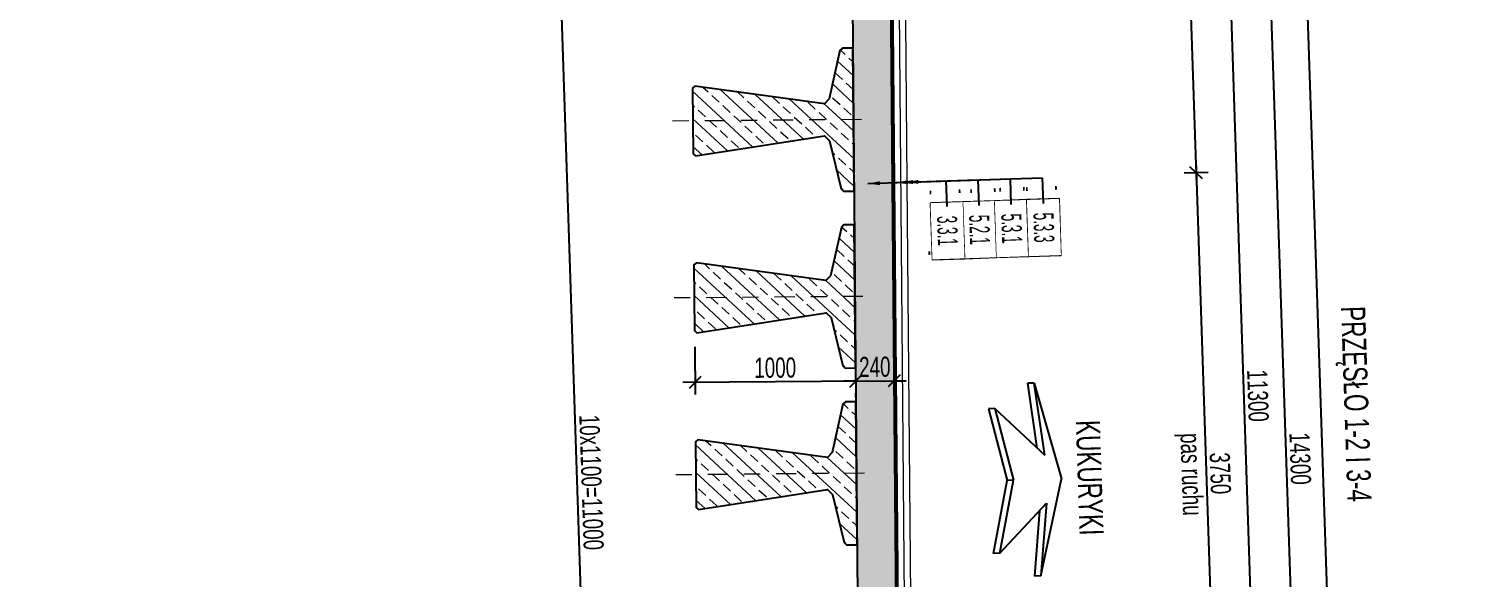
# Model space of a CAD drawing. Header units: metres. Extents: x 8395712 to 9795150, y 4166577 to 5794892.
# Drawn here: x 8418349.62 to 8418358.64, y 5772428.68 to 5772432.09 of the extents above; entities that cross this region are included whole.
import ezdxf
from ezdxf.enums import TextEntityAlignment as Align

# ---------------------------------------------------------------- set-up
doc = ezdxf.new("R2010")
doc.units = ezdxf.units.M
doc.set_wipeout_variables(frame=1)
doc.header["$PDMODE"] = 35
doc.header["$PDSIZE"] = 0.002
doc.linetypes.add('CENTER', pattern=[2, 1.25, -0.25, 0.25, -0.25])
doc.linetypes.add('HIDDEN', pattern=[0.375, 0.25, -0.125])
for name, color, linetype in [('00RysOpi-T', 2, 'Continuous'), ('AII_M_izolacja', 8, 'Continuous'), ('AII_M_konstrukcja beton', 3, 'Continuous'), ('AII_M_opis', 1, 'Continuous'), ('AII_M_opisy do legendy', 2, 'Continuous'), ('AII_M_osie główne', 8, 'CENTER')]:
    doc.layers.add(name, color=color, linetype=linetype)
for name, color, linetype, lineweight in [('AII_M_konstrukcja', 1, 'Continuous', 25), ('AII_M_kreskowanie', 8, 'Continuous', 0), ('AII_M_nawierzchnia', 9, 'Continuous', 18), ('AII_M_opisy wymiary', 1, 'Continuous', 25), ('AII_M_wymiary', 1, 'Continuous', 25)]:
    doc.layers.add(name, color=color, linetype=linetype, lineweight=lineweight)
doc.styles.add('AII_norm.', font='CDMSIMPL.shx', dxfattribs={"width": 0.75, "bigfont": 'CDMBIGPL.shx'})
doc.styles.add('CDMSTYLE', font='CDMSIMPL.shx', dxfattribs={"width": 0.7, "bigfont": 'CDMBIGPL.shx'})
doc.dimstyles.new('CDM-ME100MM$7', dxfattribs={"dimscale": 0.1, "dimtxt": 2.5, "dimasz": 1.5, "dimexe": 1.5, "dimexo": 1, "dimgap": 0.5, "dimtad": 1, "dimdec": 0, "dimlfac": 1000, "dimrnd": 1, "dimzin": 9, "dimtxsty": 'CDMSTYLE', "dimblk": 'OBLIQUE', "dimcen": 2.5, "dimdle": 1.5, "dimclrd": 9, "dimclre": 9, "dimclrt": 1, "dimadec": 1, "dimazin": 2, "dimtfac": 1, "dimtdec": 0, "dimtix": 1, "dimtmove": 2, "dimatfit": 3, "dimfxl": 1, "dimtvp": 1, "dimtolj": 1, "dimtzin": 0, "dimlwd": 25, "dimlwe": 25, "dimarcsym": 0})
doc.dimstyles.new('CDM-ME50MM', dxfattribs={"dimscale": 0.05, "dimtxt": 2.5, "dimasz": 1.5, "dimexe": 1.5, "dimexo": 5, "dimgap": 0.5, "dimtad": 1, "dimdec": 0, "dimlfac": 1000, "dimrnd": 1, "dimzin": 9, "dimtxsty": 'CDMSTYLE', "dimblk": 'OBLIQUE', "dimcen": 2.5, "dimdle": 1.5, "dimclrd": 9, "dimclre": 9, "dimadec": 1, "dimazin": 2, "dimtfac": 1, "dimtdec": 1, "dimtix": 1, "dimtmove": 2, "dimatfit": 3, "dimldrblk": 'DOT', "dimfxl": 1, "dimtvp": 1, "dimtolj": 1, "dimtzin": 0, "dimlwd": 25, "dimlwe": 25, "dimarcsym": 0})
doc.dimstyles.new('CDM-ME50MM$7', dxfattribs={"dimscale": 0.05, "dimtxt": 2.5, "dimasz": 1.5, "dimexe": 1.5, "dimexo": 5, "dimgap": 0.5, "dimtad": 1, "dimdec": 0, "dimlfac": 1000, "dimrnd": 1, "dimzin": 9, "dimtxsty": 'CDMSTYLE', "dimblk": 'OBLIQUE', "dimcen": 2.5, "dimdle": 1.5, "dimclrd": 9, "dimclre": 9, "dimadec": 1, "dimazin": 2, "dimtfac": 1, "dimtdec": 1, "dimtix": 1, "dimtmove": 2, "dimatfit": 3, "dimfxl": 1, "dimtvp": 1, "dimtolj": 1, "dimtzin": 0, "dimlwd": 25, "dimlwe": 25, "dimarcsym": 0})

# ---------------------------------------------------------------- blocks, each defined once
blk = doc.blocks.new('Kierunek_do')
at = {"layer": 'AII_M_opis', "color": 0}
for p, q in [((-0.6, -0.15), (0, 0)), ((0.6, -0.15), (0, 0)), ((-0.15, -0.1), (-0.6, -0.15)), ((-0.195, -0.145), (-0.6, -0.19)), ((-0.6, -0.15), (-0.6, -0.19)), ((-0.45, -0.4), (-0.15, -0.1)), ((0.45, -0.4), (0.15, -0.1)), ((0.15, -0.1), (0.6, -0.15)), ((0.195, -0.145), (0.6, -0.19)), ((0.6, -0.15), (0.6, -0.19)), ((-0.45, -0.4), (0, -0.3)), ((-0.45, -0.44), (0, -0.34)), ((0.45, -0.4), (0, -0.3)), ((0, -0.3), (0, -0.34)), ((0.45, -0.44), (0, -0.34)), ((-0.45, -0.4), (-0.45, -0.44)), ((0.45, -0.4), (0.45, -0.44))]:
    blk.add_line(p, q, dxfattribs=at)
at = {"layer": 'AII_M_opis', "color": 2, "lineweight": 25, "style": 'AII_norm.', "width": 0.7, "flags": 4}
blk.add_attdef('KIERUNEK', text='', height=0.15, rotation=360, dxfattribs=at).set_placement((0, 0.175), align=Align.MIDDLE_CENTER)
blk = doc.blocks.new('_OBLIQUE')
at = {"color": 0, "linetype": 'ByBlock'}
blk.add_line((-0.5, -0.5), (0.5, 0.5), dxfattribs=at)
blk = doc.blocks.new('*D294')
at = {"layer": 'AII_M_wymiary', "color": 9, "lineweight": 25, "transparency": 16777216}
for p, q in [((8418356.686, 5772434.9459), (8418356.8359, 5772434.951)), ((8418356.7585, 5772435.0234), (8418356.8892, 5772431.1256)), ((8418356.8117, 5772431.198), (8418356.9616, 5772431.2031))]:
    blk.add_line(p, q, dxfattribs=at)
at = {"layer": 'Defpoints', "color": 0, "lineweight": 25, "transparency": 16777216}
for p in [(8418356.5861, 5772434.9426), (8418356.7118, 5772431.1947), (8418356.8867, 5772431.2005)]:
    blk.add_point(p, dxfattribs=at)
at = {"layer": 'AII_M_wymiary', "color": 9, "lineweight": 25, "transparency": 16777216, "xscale": 0.07500000000000001, "yscale": 0.07500000000000001, "zscale": 0.07500000000000001}
for p, rotation in [((8418356.761, 5772434.9484), 91.92062242750899), ((8418356.8867, 5772431.2005), 271.920622427509)]:
    blk.add_blockref('_OBLIQUE', p, dxfattribs=dict(at, rotation=rotation))
at = {"layer": 'AII_M_wymiary', "color": 0, "transparency": 16777216, "char_height": 0.125, "attachment_point": 5, "rotation": 271.92062, "style": 'CDMSTYLE'}
for s, insert in [('\\A1;pas ruchu', (8418356.7156, 5772433.0709)), ('\\A1;3750', (8418356.9113, 5772433.0774))]:
    blk.add_mtext(s, dxfattribs=dict(at, insert=insert))
blk = doc.blocks.new('_DOT')
at = {"color": 0, "linetype": 'ByBlock'}
blk.add_line((-0.5, 0), (-1, 0), dxfattribs=at)
at = {"color": 0, "linetype": 'ByBlock', "const_width": 0.5}
blk.add_lwpolyline([(-0.25, 0, 1), (0.25, 0, 1)], format="xyb", close=True, dxfattribs=at)
blk = doc.blocks.new('*D295')
at = {"layer": 'AII_M_wymiary', "color": 9, "lineweight": 25, "transparency": 16777216}
for p, q in [((8418356.8842, 5772431.2755), (8418357.0149, 5772427.3777)), ((8418356.8117, 5772431.198), (8418356.9616, 5772431.2031)), ((8418356.9374, 5772427.4501), (8418357.0873, 5772427.4552))]:
    blk.add_line(p, q, dxfattribs=at)
at = {"layer": 'Defpoints', "color": 0, "lineweight": 25, "transparency": 16777216}
for p in [(8418356.7118, 5772431.1947), (8418356.8374, 5772427.4468), (8418357.0124, 5772427.4527)]:
    blk.add_point(p, dxfattribs=at)
at = {"layer": 'AII_M_wymiary', "color": 9, "lineweight": 25, "transparency": 16777216, "xscale": 0.07500000000000001, "yscale": 0.07500000000000001, "zscale": 0.07500000000000001}
for p, rotation in [((8418356.8867, 5772431.2005), 91.92062242750899), ((8418357.0124, 5772427.4527), 271.920622427509)]:
    blk.add_blockref('_OBLIQUE', p, dxfattribs=dict(at, rotation=rotation))
at = {"layer": 'AII_M_wymiary', "color": 0, "transparency": 16777216, "char_height": 0.125, "attachment_point": 5, "rotation": 271.92062, "style": 'CDMSTYLE'}
for s, insert in [('\\A1;pas ruchu', (8418356.8412, 5772429.323)), ('\\A1;3750', (8418357.037, 5772429.3295))]:
    blk.add_mtext(s, dxfattribs=dict(at, insert=insert))
blk = doc.blocks.new('*D280')
at = {"layer": 'AII_M_wymiary', "color": 9, "lineweight": 25, "transparency": 16777216}
for p, q in [((8418356.9916, 5772435.5315), (8418357.3753, 5772424.0879)), ((8418355.1914, 5772435.3961), (8418357.069, 5772435.4591)), ((8418355.3192, 5772424.094), (8418357.4478, 5772424.1654))]:
    blk.add_line(p, q, dxfattribs=at)
at = {"layer": 'Defpoints', "color": 0, "lineweight": 25, "transparency": 16777216}
for p in [(8418355.0914, 5772435.3927), (8418357.3728, 5772424.1629), (8418355.2193, 5772424.0907)]:
    blk.add_point(p, dxfattribs=at)
at = {"layer": 'AII_M_wymiary', "color": 9, "lineweight": 25, "transparency": 16777216, "xscale": 0.07500000000000001, "yscale": 0.07500000000000001, "zscale": 0.07500000000000001}
for p, rotation in [((8418356.9941, 5772435.4565), 91.92062242750899), ((8418357.3728, 5772424.1629), 271.920622427509)]:
    blk.add_blockref('_OBLIQUE', p, dxfattribs=dict(at, rotation=rotation))
at = {"layer": 'AII_M_wymiary', "color": 0, "transparency": 16777216, "insert": (8418357.2709, 5772429.8126), "char_height": 0.125, "attachment_point": 5, "rotation": 271.92062, "style": 'CDMSTYLE'}
blk.add_mtext('\\A1;11300', dxfattribs=at)
blk = doc.blocks.new('*D282')
at = {"layer": 'AII_M_wymiary', "color": 9, "lineweight": 25, "transparency": 16777216}
for p, q in [((8418355.2488, 5772436.4986), (8418357.282, 5772436.5668)), ((8418357.2046, 5772436.6393), (8418357.6889, 5772422.1974)), ((8418355.5092, 5772422.1993), (8418357.7613, 5772422.2748))]:
    blk.add_line(p, q, dxfattribs=at)
at = {"layer": 'Defpoints', "color": 0, "lineweight": 25, "transparency": 16777216}
for p in [(8418355.1489, 5772436.4953), (8418357.6863, 5772422.2723), (8418355.4093, 5772422.196)]:
    blk.add_point(p, dxfattribs=at)
at = {"layer": 'AII_M_wymiary', "color": 9, "lineweight": 25, "transparency": 16777216, "xscale": 0.07500000000000001, "yscale": 0.07500000000000001, "zscale": 0.07500000000000001}
for p, rotation in [((8418357.2071, 5772436.5643), 91.92062242750899), ((8418357.6863, 5772422.2723), 271.920622427509)]:
    blk.add_blockref('_OBLIQUE', p, dxfattribs=dict(at, rotation=rotation))
at = {"layer": 'AII_M_wymiary', "color": 0, "transparency": 16777216, "insert": (8418357.5342, 5772429.4212), "char_height": 0.125, "attachment_point": 5, "rotation": 271.92062, "style": 'CDMSTYLE'}
blk.add_mtext('\\A1;14300', dxfattribs=at)
blk = doc.blocks.new('*D289')
at = {"layer": 'AII_M_wymiary', "color": 9, "lineweight": 25, "transparency": 16777216}
for p, q in [((8418354.6264, 5772434.8268), (8418352.7772, 5772434.7648)), ((8418353.2233, 5772423.6986), (8418352.8496, 5772434.8423)), ((8418354.7477, 5772423.8247), (8418353.1458, 5772423.771))]:
    blk.add_line(p, q, dxfattribs=at)
at = {"layer": 'Defpoints', "color": 0, "lineweight": 25, "transparency": 16777216}
for p in [(8418352.8521, 5772434.7673), (8418354.7263, 5772434.8302), (8418354.8476, 5772423.8281)]:
    blk.add_point(p, dxfattribs=at)
at = {"layer": 'AII_M_wymiary', "color": 9, "lineweight": 25, "transparency": 16777216, "xscale": 0.07500000000000001, "yscale": 0.07500000000000001, "zscale": 0.07500000000000001}
for p, rotation in [((8418352.8521, 5772434.7673), 91.92062242750899), ((8418353.2208, 5772423.7735), 271.920622427509)]:
    blk.add_blockref('_OBLIQUE', p, dxfattribs=dict(at, rotation=rotation))
at = {"layer": 'AII_M_wymiary', "color": 0, "lineweight": -3, "transparency": 16777216, "insert": (8418353.1239, 5772429.2734), "char_height": 0.125, "attachment_point": 5, "rotation": 271.92062, "style": 'CDMSTYLE'}
blk.add_mtext('\\A1;10x1100=11000', dxfattribs=at)
blk = doc.blocks.new('*D291')
at = {"layer": 'AII_M_wymiary', "color": 9, "lineweight": 25, "transparency": 16777216}
for p, q in [((8418354.7683, 5772429.9029), (8418354.6933, 5772429.9023)), ((8418354.7683, 5772429.9029), (8418355.0082, 5772429.9049)), ((8418355.0082, 5772429.9049), (8418355.0832, 5772429.9056)), ((8418354.7692, 5772429.8029), (8418354.769, 5772429.8279)), ((8418355.0091, 5772429.8049), (8418355.0089, 5772429.8299))]:
    blk.add_line(p, q, dxfattribs=at)
at = {"layer": 'Defpoints', "color": 0, "lineweight": 25, "transparency": 16777216}
for p in [(8418354.7683, 5772429.9029), (8418355.0082, 5772429.9049), (8418355.0082, 5772429.9049)]:
    blk.add_point(p, dxfattribs=at)
at = {"layer": 'AII_M_wymiary', "color": 9, "lineweight": 25, "transparency": 16777216, "xscale": 0.07500000000000001, "yscale": 0.07500000000000001, "zscale": 0.07500000000000001}
for p, rotation in [((8418354.7683, 5772429.9029), 0.4885259304860412), ((8418355.0082, 5772429.9049), 180.488525930486)]:
    blk.add_blockref('_OBLIQUE', p, dxfattribs=dict(at, rotation=rotation))
at = {"layer": 'AII_M_wymiary', "color": 0, "lineweight": -3, "transparency": 16777216, "insert": (8418354.8875, 5772429.9914), "char_height": 0.125, "attachment_point": 5, "rotation": 0.48853, "style": 'CDMSTYLE'}
blk.add_mtext('\\A1;240', dxfattribs=at)
blk = doc.blocks.new('*D297')
at = {"layer": 'AII_M_wymiary', "color": 9, "lineweight": 25, "transparency": 16777216}
for p, q in [((8418353.7665, 5772430.1173), (8418353.769, 5772429.8194)), ((8418354.8433, 5772429.9035), (8418353.6934, 5772429.8937)), ((8418354.7692, 5772429.8029), (8418354.769, 5772429.8279))]:
    blk.add_line(p, q, dxfattribs=at)
at = {"layer": 'Defpoints', "color": 0, "lineweight": 25, "transparency": 16777216}
for p in [(8418353.7656, 5772430.2173), (8418353.7684, 5772429.8944), (8418354.7683, 5772429.9029)]:
    blk.add_point(p, dxfattribs=at)
at = {"layer": 'AII_M_wymiary', "color": 9, "lineweight": 25, "transparency": 16777216, "xscale": 0.07500000000000001, "yscale": 0.07500000000000001, "zscale": 0.07500000000000001}
for p, rotation in [((8418353.7684, 5772429.8944), 180.488526235029), ((8418354.7683, 5772429.9029), 0.4885262350289921)]:
    blk.add_blockref('_OBLIQUE', p, dxfattribs=dict(at, rotation=rotation))
at = {"layer": 'AII_M_wymiary', "color": 0, "lineweight": -3, "transparency": 16777216, "insert": (8418354.2676, 5772429.9861), "char_height": 0.125, "attachment_point": 5, "rotation": 0.48853, "style": 'CDMSTYLE'}
blk.add_mtext('\\A1;1000', dxfattribs=at)
blk = doc.blocks.new('*D387')
at = {"layer": 'AII_M_opisy wymiary', "color": 9, "linetype": 'ByBlock', "lineweight": 25, "transparency": 16777216}
for p, q in [((8418356.8904, 5772452.7378), (8418357.9143, 5772422.2049)), ((8418354.6403, 5772452.5873), (8418356.9679, 5772452.6653)), ((8418355.6591, 5772422.2044), (8418357.9867, 5772422.2824))]:
    blk.add_line(p, q, dxfattribs=at)
at = {"layer": 'Defpoints', "color": 0, "linetype": 'ByBlock', "lineweight": 25, "transparency": 16777216}
for p in [(8418354.3904, 5772452.5789), (8418357.9118, 5772422.2799), (8418355.4093, 5772422.196)]:
    blk.add_point(p, dxfattribs=at)
at = {"layer": 'AII_M_opisy wymiary', "color": 9, "linetype": 'ByBlock', "lineweight": 25, "transparency": 16777216, "xscale": 0.07500000000000001, "yscale": 0.07500000000000001, "zscale": 0.07500000000000001}
for p, rotation in [((8418356.8929, 5772452.6628), 91.92062238634111), ((8418357.9118, 5772422.2799), 271.9206223863411)]:
    blk.add_blockref('_OBLIQUE', p, dxfattribs=dict(at, rotation=rotation))
at = {"layer": 'AII_M_opisy wymiary', "color": 0, "linetype": 'ByBlock', "lineweight": 25, "transparency": 16777216, "insert": (8418357.4898, 5772437.4743), "char_height": 0.125, "attachment_point": 5, "rotation": 271.92062, "style": 'CDMSTYLE'}
blk.add_mtext('\\A1;30400', dxfattribs=at)
blk = doc.blocks.new('OpiNum01')
at = {"layer": 'AII_M_opisy do legendy', "color": 0, "linetype": 'Continuous'}
blk.add_lwpolyline([(-3.5, -2), (3.5, -2), (3.5, 2), (-3.5, 2)], close=True, dxfattribs=at)
at = {"color": 9, "linetype": 'Continuous', "lineweight": 25, "style": 'CDMSTYLE', "width": 0.7, "flags": 1}
for tag, p in [('NAZWAPOL', (-4.1, -6.8)), ('NAZWAANG', (-4.1, -10.48)), ('SPECYF', (-4.1, -14.15)), ('ID', (-4.1, -17.82)), ('BAZA', (-4.1, -21.5)), ('RYSUNEK', (-4.1, -25.17))]:
    blk.add_attdef(tag, p, '', height=2, dxfattribs=at)
at = {"layer": 'AII_M_opisy do legendy', "linetype": 'Continuous', "lineweight": -2, "style": 'CDMSTYLE', "width": 0.5}
blk.add_attdef('NR', text='', height=2.5, dxfattribs=at).set_placement((0, 0), align=Align.MIDDLE)
at = {"color": 0, "linetype": 'Continuous'}
blk.add_wipeout([(-3.5, -2), (3.5, -2), (3.5, 2), (-3.5, 2)], dxfattribs=at).dxf.layer = 'AII_M_opisy do legendy'
blk = doc.blocks.new('OpiTxt01')
at = {"color": 0, "linetype": 'Continuous', "lineweight": 20, "style": 'CDMSTYLE', "width": 0.7}
blk.add_attdef('TEKST_GORNY', (1, 0.89), '', height=2, dxfattribs=at)
at = {"color": 0, "linetype": 'Continuous', "lineweight": -2, "style": 'CDMSTYLE', "width": 0.7}
blk.add_attdef('TEKST_DOLNY', (1.05, -2.73), '', height=2, dxfattribs=at)

msp = doc.modelspace()

# ---------------------------------------------------------------- hatches: boundary and pattern name
at = {"layer": 'AII_M_kreskowanie', "lineweight": 25}
h = msp.add_hatch(dxfattribs=at)
h.set_pattern_fill('ANSI33', color=256, scale=0.5, angle=-88.07938)
h.set_pattern_definition([(316.92062, (8418345.54887, 5772466.08083), (0.08537637, 0.09130102), []), (316.92062, (8418345.55183, 5772465.99249), (0.08537637, 0.09130102), [0.0625, -0.03125])])
h.paths.add_polyline_path([(8418354.7127, 5772436.4306), (8418354.8154, 5772424.3773), (8418354.9734, 5772422.2314), (8418355.2133, 5772422.2394), (8418355.0553, 5772424.3853), (8418354.9525, 5772436.4387)])
at = {"layer": 'AII_M_kreskowanie'}
h = msp.add_hatch(dxfattribs=at)
h.set_pattern_fill('ANSI33', color=256, scale=0.5, angle=-87.79312)
h.set_pattern_definition([(317.206884, (8418212.48449, 5770625.68545), (0.0849191424, 0.091726437), []), (317.206884, (8418212.48789, 5770625.59713), (0.0849191424, 0.091726437), [0.0625, -0.03125])])
h.paths.add_polyline_path([(8418353.7562, 5772431.3172), (8418353.7712, 5772431.3045), (8418354.5753, 5772431.4284), (8418354.6056, 5772431.3987), (8418354.6781, 5772431.0993), (8418354.6932, 5772431.0844), (8418354.7582, 5772431.085), (8418354.7507, 5772431.9749), (8418354.6857, 5772431.9744), (8418354.6708, 5772431.9593), (8418354.6033, 5772431.6587), (8418354.5736, 5772431.6284), (8418353.7675, 5772431.7386), (8418353.7527, 5772431.7256)])
h = msp.add_hatch(dxfattribs=at)
h.set_pattern_fill('ANSI33', color=256, scale=0.5, angle=-87.79312)
h.set_pattern_definition([(317.206884, (8418212.49387, 5770624.58549), (0.0849191424, 0.091726437), []), (317.206884, (8418212.49727, 5770624.49717), (0.0849191424, 0.091726437), [0.0625, -0.03125])])
h.paths.add_polyline_path([(8418353.7656, 5772430.2173), (8418353.7806, 5772430.2045), (8418354.5847, 5772430.3285), (8418354.6149, 5772430.2987), (8418354.6875, 5772429.9993), (8418354.7026, 5772429.9845), (8418354.7676, 5772429.985), (8418354.76, 5772430.875), (8418354.695, 5772430.8744), (8418354.6802, 5772430.8593), (8418354.6127, 5772430.5587), (8418354.583, 5772430.5285), (8418353.7769, 5772430.6387), (8418353.7621, 5772430.6257)])
h = msp.add_hatch(dxfattribs=at)
h.set_pattern_fill('ANSI33', color=256, scale=0.5, angle=-87.79312)
h.set_pattern_definition([(317.206884, (8418212.50325, 5770623.48553), (0.0849191424, 0.091726437), []), (317.206884, (8418212.50665, 5770623.39721), (0.0849191424, 0.091726437), [0.0625, -0.03125])])
h.paths.add_polyline_path([(8418353.775, 5772429.1173), (8418353.7899, 5772429.1046), (8418354.5941, 5772429.2285), (8418354.6243, 5772429.1988), (8418354.6969, 5772428.8994), (8418354.712, 5772428.8845), (8418354.777, 5772428.8851), (8418354.7694, 5772429.775), (8418354.7044, 5772429.7745), (8418354.6895, 5772429.7593), (8418354.6221, 5772429.4588), (8418354.5924, 5772429.4285), (8418353.7862, 5772429.5387), (8418353.7715, 5772429.5257)])

# ---------------------------------------------------------------- linework, layer by layer
at = {"layer": 'AII_M_izolacja', "linetype": 'HIDDEN', "ltscale": 0.5, "const_width": 0.01}
msp.add_lwpolyline([(8418354.7125, 5772436.4356), (8418354.9575, 5772436.4438), (8418355.0603, 5772424.3855), (8418355.2187, 5772422.2346), (8418354.9736, 5772422.2264)], dxfattribs=at)
at = {"layer": 'AII_M_izolacja'}
msp.add_lwpolyline([(8418354.9624, 5772436.449), (8418355.0653, 5772424.3857), (8418355.224, 5772422.2298)], dxfattribs=at)
at = {"layer": 'AII_M_konstrukcja', "color": 2}
for points in [[(8418354.2278, 5772431.3749), (8418354.5753, 5772431.4284), (8418354.6056, 5772431.3987), (8418354.6781, 5772431.0993), (8418354.6932, 5772431.0844), (8418354.7582, 5772431.085), (8418354.7507, 5772431.9749), (8418354.6857, 5772431.9744), (8418354.6708, 5772431.9593), (8418354.6033, 5772431.6587), (8418354.5736, 5772431.6284), (8418353.7675, 5772431.7386), (8418353.7527, 5772431.7256), (8418353.7562, 5772431.3172), (8418353.7712, 5772431.3045), (8418354.2278, 5772431.3749)], [(8418354.2371, 5772430.2749), (8418354.5847, 5772430.3285), (8418354.6149, 5772430.2987), (8418354.6875, 5772429.9993), (8418354.7026, 5772429.9845), (8418354.7676, 5772429.985), (8418354.76, 5772430.875), (8418354.695, 5772430.8744), (8418354.6802, 5772430.8593), (8418354.6127, 5772430.5587), (8418354.583, 5772430.5285), (8418353.7769, 5772430.6387), (8418353.7621, 5772430.6257), (8418353.7656, 5772430.2173), (8418353.7806, 5772430.2045), (8418354.2371, 5772430.2749)], [(8418354.2465, 5772429.1749), (8418354.5941, 5772429.2285), (8418354.6243, 5772429.1988), (8418354.6969, 5772428.8994), (8418354.712, 5772428.8845), (8418354.777, 5772428.8851), (8418354.7694, 5772429.775), (8418354.7044, 5772429.7745), (8418354.6895, 5772429.7593), (8418354.6221, 5772429.4588), (8418354.5924, 5772429.4285), (8418353.7862, 5772429.5387), (8418353.7715, 5772429.5257), (8418353.775, 5772429.1173), (8418353.7899, 5772429.1046), (8418354.2465, 5772429.1749)]]:
    msp.add_lwpolyline(points, dxfattribs=at)
at = {"layer": 'AII_M_konstrukcja beton'}
for points in [[(8418354.7127, 5772436.4306), (8418354.9525, 5772436.4387), (8418355.0553, 5772424.3853), (8418355.2133, 5772422.2394), (8418354.9734, 5772422.2314)], [(8418354.7127, 5772436.4306), (8418354.8154, 5772424.3773), (8418354.9734, 5772422.2314), (8418355.2133, 5772422.2394), (8418355.0553, 5772424.3853), (8418354.9525, 5772436.4387), (8418354.7127, 5772436.4306)]]:
    msp.add_lwpolyline(points, dxfattribs=at)
at = {"layer": 'AII_M_nawierzchnia', "color": 8}
msp.add_lwpolyline([(8418355.0115, 5772435.3901), (8418355.1053, 5772424.387)], dxfattribs=at)
at = {"layer": 'AII_M_nawierzchnia'}
msp.add_lwpolyline([(8418355.0514, 5772435.3914), (8418355.0557, 5772434.8913), (8418355.0877, 5772431.1402), (8418355.1197, 5772427.3892), (8418355.1453, 5772424.3884)], dxfattribs=at)
at = {"layer": 'AII_M_opisy wymiary', "color": 1, "linetype": 'ByBlock', "lineweight": 40}
msp.add_circle((8418171.8303, 5772432.124), 22459.4841, dxfattribs=at)
at = {"layer": 'AII_M_osie główne', "lineweight": 18, "ltscale": 0.1}
for points in [[(8418354.8044, 5772431.5304), (8418353.6045, 5772431.5202)], [(8418354.8138, 5772430.4304), (8418353.6139, 5772430.4202)], [(8418354.8232, 5772429.3305), (8418353.6232, 5772429.3202)]]:
    msp.add_lwpolyline(points, dxfattribs=at)

# ---------------------------------------------------------------- block references
at = {"layer": 'AII_M_opis'}
ref = msp.add_blockref('Kierunek_do', (8418356.05, 5772429.2964), dxfattribs=dict(at, rotation=271.9206224382555))
ref.add_attrib('KIERUNEK', 'KUKURYKI', dxfattribs={"color": 2, "lineweight": 25, "height": 0.15, "rotation": 271.92062, "style": 'AII_norm.', "width": 0.7}).set_placement((8418356.2249, 5772429.3023), align=Align.MIDDLE_CENTER)
at = {"layer": 'Defpoints', "color": 250, "linetype": 'Continuous', "lineweight": 0, "rotation": 271.9206224382555}
for p, xscale, yscale, zscale in [((8418355.5826, 5772431.1568), 0.04999999999999999, 0.04999999999999999, 0.04999999999999999), ((8418355.7295, 5772431.1617), 0.04999999999999999, 0.04999999999999999, 0.04999999999999999), ((8418355.9294, 5772431.1684), 0.05, 0.05, 0.05)]:
    msp.add_blockref('OpiTxt01', p, dxfattribs=dict(at, xscale=xscale, yscale=yscale, zscale=zscale)).add_auto_attribs({'TEKST_GORNY': '-', 'TEKST_DOLNY': '-'})

# ---------------------------------------------------------------- texts
at = {"layer": 'AII_M_opis', "lineweight": -3, "style": 'AII_norm.', "width": 0.7}
msp.add_text('PRZĘSŁO 1-2 I 3-4', height=0.15, rotation=271.92062, dxfattribs=at).set_placement((8418357.7885, 5772430.3667))

# ---------------------------------------------------------------- dimensions: what is measured, and where the dimension line sits
at = {"layer": 'AII_M_opisy wymiary', "color": 1, "linetype": 'ByBlock', "lineweight": 25}
dim = msp.add_linear_dim(base=(8418357.9118, 5772422.2799), p1=(8418354.3904, 5772452.5789), p2=(8418355.4093, 5772422.196), angle=271.92062, dimstyle='CDM-ME50MM', dxfattribs=at)
dim.commit()
dim.dimension.update_dxf_attribs({"geometry": '*D387', "text_midpoint": (8418357.4898, 5772437.4743)})
at = {"layer": 'AII_M_wymiary'}
for base, p1, p2, picture, middle in [((8418357.6863, 5772422.2723), (8418355.1489, 5772436.4953), (8418355.4093, 5772422.196), '*D282', (8418357.5342, 5772429.4212)), ((8418357.3728, 5772424.1629), (8418355.0914, 5772435.3927), (8418355.2193, 5772424.0907), '*D280', (8418357.2709, 5772429.8126))]:
    dim = msp.add_linear_dim(base=base, p1=p1, p2=p2, angle=271.92062, dimstyle='CDM-ME50MM', override={"dimexo": 2}, dxfattribs=at)
    dim.commit()
    dim.dimension.update_dxf_attribs({"geometry": picture, "text_midpoint": middle})
for base, p1, p2, picture, middle in [((8418356.8867, 5772431.2005), (8418356.5861, 5772434.9426), (8418356.7118, 5772431.1947), '*D294', (8418356.8238, 5772433.0745)), ((8418357.0124, 5772427.4527), (8418356.7118, 5772431.1947), (8418356.8374, 5772427.4468), '*D295', (8418356.9495, 5772429.3266))]:
    dim = msp.add_linear_dim(base=base, p1=p1, p2=p2, angle=271.92062, text='<>\\Xpas ruchu', dimstyle='CDM-ME50MM', override={"dimexo": 2}, dxfattribs=at)
    dim.commit()
    dim.dimension.update_dxf_attribs({"geometry": picture, "text_midpoint": middle})
at = {"layer": 'AII_M_wymiary', "lineweight": -3}
dim = msp.add_linear_dim(base=(8418352.8521, 5772434.7673), p1=(8418354.8476, 5772423.8281), p2=(8418354.7263, 5772434.8302), angle=91.92062, text='10x1100=<>', dimstyle='CDM-ME50MM', override={"dimexo": 2}, dxfattribs=at)
dim.commit()
dim.dimension.update_dxf_attribs({"geometry": '*D289', "text_midpoint": (8418353.1239, 5772429.2734)})
dim = msp.add_linear_dim(base=(8418353.7684, 5772429.8944), p1=(8418354.7683, 5772429.9029), p2=(8418353.7656, 5772430.2173), angle=180.48853, dimstyle='CDM-ME50MM', override={"dimexo": 2}, dxfattribs=at)
dim.commit()
dim.dimension.update_dxf_attribs({"geometry": '*D297', "text_midpoint": (8418354.2676, 5772429.9861)})
dim = msp.add_aligned_dim(p1=(8418354.7683, 5772429.9029), p2=(8418355.0082, 5772429.9049), distance=0, dimstyle='CDM-ME50MM', override={"dimexo": 2}, dxfattribs=at)
dim.commit()
dim.dimension.update_dxf_attribs({"geometry": '*D291', "text_midpoint": (8418354.8875, 5772429.9914)})

# ---------------------------------------------------------------- next in the draw order: block references
at = {"layer": '00RysOpi-T', "color": 1, "linetype": 'Continuous', "lineweight": 0, "xscale": 0.04999999999999999, "yscale": 0.04999999999999999, "zscale": 0.04999999999999999, "rotation": 271.9206224382555}
msp.add_blockref('OpiNum01', (8418355.54, 5772430.8452), dxfattribs=at).add_auto_attribs({'NR': '5.2.1'})

# ---------------------------------------------------------------- next in the draw order: block references
msp.add_blockref('OpiNum01', (8418355.7399, 5772430.8519), dxfattribs=at).add_auto_attribs({'NR': '5.3.1'})
at = {"layer": 'Defpoints', "color": 250, "linetype": 'Continuous', "lineweight": 0}
for p, xscale, yscale, zscale, rotation in [((8418355.3297, 5772431.1483), 0.05, 0.05, 0.05, 271.9206223876971), ((8418355.3225, 5772430.7712), 0.04999999999999999, 0.04999999999999999, 0.04999999999999999, 271.9206224382555)]:
    msp.add_blockref('OpiTxt01', p, dxfattribs=dict(at, xscale=xscale, yscale=yscale, zscale=zscale, rotation=rotation)).add_auto_attribs({'TEKST_GORNY': '-', 'TEKST_DOLNY': '-'})

# ---------------------------------------------------------------- next in the draw order: leaders
at = {"layer": '00RysOpi-T', "color": 9, "linetype": 'Continuous', "lineweight": 0}
msp.add_leader([(8418355.0196, 5772431.1379), (8418355.5296, 5772431.155), (8418355.535, 5772430.9951)], dimstyle='CDM-ME100MM$7', override={"dimasz": 0.75}, dxfattribs=at)

# ---------------------------------------------------------------- next in the draw order: block references
at = {"layer": '00RysOpi-T', "color": 1, "linetype": 'Continuous', "lineweight": 0, "xscale": 0.05, "yscale": 0.05, "zscale": 0.05, "rotation": 271.9206224382555}
msp.add_blockref('OpiNum01', (8418355.9398, 5772430.8586), dxfattribs=at).add_auto_attribs({'NR': '5.3.3'})

# ---------------------------------------------------------------- next in the draw order: leaders
at = {"layer": '00RysOpi-T', "color": 9, "linetype": 'Continuous', "lineweight": 0}
msp.add_leader([(8418355.0505, 5772431.139), (8418355.7295, 5772431.1617), (8418355.7348, 5772431.0018)], dimstyle='CDM-ME100MM$7', override={"dimasz": 0.75}, dxfattribs=at)

# ---------------------------------------------------------------- next in the draw order: leaders
msp.add_leader([(8418355.084, 5772431.1401), (8418355.9294, 5772431.1684), (8418355.9347, 5772431.0085)], dimstyle='CDM-ME100MM$7', override={"dimasz": 0.75}, dxfattribs=at)

# ---------------------------------------------------------------- next in the draw order: block references
at = {"layer": '00RysOpi-T', "color": 1, "linetype": 'Continuous', "lineweight": 0, "xscale": 0.05, "yscale": 0.05, "zscale": 0.05, "rotation": 271.9206223876971}
msp.add_blockref('OpiNum01', (8418355.3401, 5772430.8385), dxfattribs=at).add_auto_attribs({'NR': '3.3.1'})

# ---------------------------------------------------------------- next in the draw order: leaders
at = {"layer": '00RysOpi-T', "color": 9, "linetype": 'Continuous', "lineweight": 0}
msp.add_leader([(8418354.844, 5772431.132), (8418355.3297, 5772431.1483), (8418355.3351, 5772430.9884)], dimstyle='CDM-ME50MM$7', dxfattribs=at)

doc.saveas('drawing.dxf')
